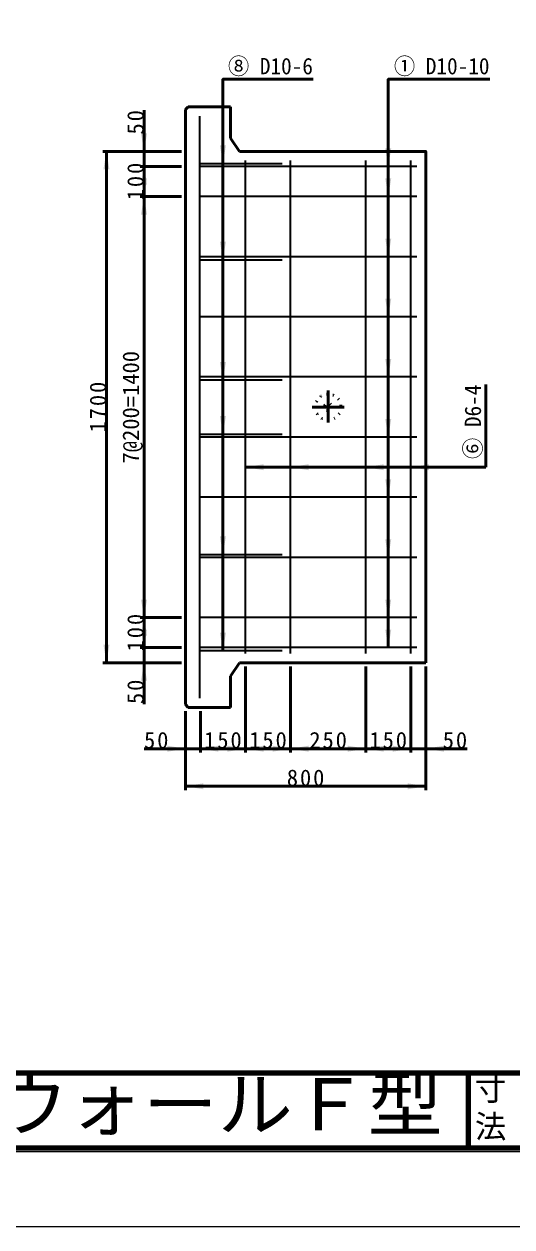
# Model space of a CAD drawing. Units: millimetres, scale not verified, with parts at other scales. Extents: x -2102 to 2102, y -1485 to 1485.
# Drawn here: x 37 to 686, y -1485 to 115 of the extents above; entities that cross this region are included whole.
import ezdxf
from ezdxf.enums import TextEntityAlignment as Align

# ---------------------------------------------------------------- set-up
doc = ezdxf.new("R2010")
doc.units = ezdxf.units.MM
doc.header["$LTSCALE"] = 5
doc.linetypes.add('DOTTED', pattern=[1.75, 0.25, -1.5])
doc.linetypes.add('LONG_DASHED_DOTTED', pattern=[15.25, 12, -1.5, 0.25, -1.5])
doc.layers.add('0-0_V-nasSTD', color=7, linetype='Continuous', lineweight=50)
doc.layers.add('0-1_0', color=7, linetype='Continuous', lineweight=100)
doc.styles.add('ＭＳ ゴシック', font='')
doc.styles.get('ＭＳ ゴシック').set_extended_font_data('MS Gothic')

msp = doc.modelspace()

# ---------------------------------------------------------------- linework, layer by layer
at = {"layer": '0-0_V-nasSTD'}
for p, q in [((254.892, 4.889), (251.292, 1.289)), ((251.292, 1.289), (251.292, -790.311)), ((311.292, 4.889), (254.892, 4.889)), ((311.292, -36.691), (311.292, 4.889)), ((311.292, -36.691), (323.292, -54.511)), ((246.292, -54.511), (141.292, -54.511)), ((146.292, -54.511), (146.292, -734.511)), ((246.292, -74.511), (191.292, -74.511)), ((196.292, -74.511), (196.292, -114.511)), ((246.292, -114.511), (191.292, -114.511)), ((196.292, -674.511), (196.292, -114.511)), ((651.292, -474.511), (651.292, -364.511)), ((331.292, -474.511), (651.292, -474.511)), ((246.292, -674.511), (191.292, -674.511)), ((196.292, -714.511), (196.292, -674.511)), ((246.292, -714.511), (191.292, -714.511)), ((246.292, -734.511), (141.292, -734.511)), ((323.292, -734.511), (311.292, -752.331)), ((571.292, -734.511), (323.292, -734.511)), ((331.292, -853.911), (331.292, -739.511)), ((391.292, -853.911), (391.292, -739.511)), ((491.292, -853.911), (491.292, -739.511)), ((551.292, -853.911), (551.292, -739.511)), ((571.292, -903.911), (571.292, -739.511)), ((311.292, -793.911), (311.292, -752.331)), ((251.292, -790.311), (254.892, -793.911)), ((251.292, -903.911), (251.292, -798.911)), ((254.892, -793.911), (311.292, -793.911)), ((271.292, -853.911), (271.292, -798.911)), ((271.292, -848.911), (331.292, -848.911)), ((331.292, -848.911), (391.292, -848.911)), ((571.292, -898.911), (251.292, -898.911))]:
    msp.add_line(p, q, dxfattribs=at)
at = {"layer": '0-0_V-nasSTD', "lineweight": 35}
for p, q in [((270.092, -7.511), (270.092, -781.511)), ((269.292, -70.511), (380.322, -70.511)), ((559.292, -74.511), (271.292, -74.511)), ((331.292, -722.511), (331.292, -66.511)), ((391.292, -722.511), (391.292, -66.511)), ((491.292, -722.511), (491.292, -66.511)), ((551.292, -722.511), (551.292, -66.511)), ((559.292, -114.511), (271.292, -114.511)), ((269.292, -198.511), (380.322, -198.511)), ((559.292, -194.511), (271.292, -194.511)), ((559.292, -274.511), (271.292, -274.511)), ((269.292, -358.511), (380.322, -358.511)), ((559.292, -354.511), (271.292, -354.511)), ((269.292, -430.511), (380.322, -430.511)), ((559.292, -434.511), (271.292, -434.511)), ((559.292, -514.511), (271.292, -514.511)), ((269.292, -590.511), (380.322, -590.511)), ((559.292, -594.511), (271.292, -594.511)), ((559.292, -674.511), (271.292, -674.511)), ((269.292, -718.511), (380.322, -718.511)), ((559.292, -714.511), (271.292, -714.511))]:
    msp.add_line(p, q, dxfattribs=at)
at = {"layer": '0-0_V-nasSTD', "linetype": 'LONG_DASHED_DOTTED'}
for p, q in [((441.292, -372.711), (441.292, -415.111)), ((420.092, -394.511), (462.492, -394.511))]:
    msp.add_line(p, q, dxfattribs=at)
at = {"layer": '0-0_V-nasSTD', "lineweight": 100}
for p, q in [((627.5, -1280), (627.5, -1380)), ((-1997.5, -1380), (1997.5, -1380))]:
    msp.add_line(p, q, dxfattribs=at)
at = {"layer": '0-0_V-nasSTD', "lineweight": 18}
for points in [[(-2102.5, -1485), (-2102.5, 1485), (2102.5, 1485), (2102.5, -1485)], [(-2002.5, -1385), (-2002.5, 1385), (2002.5, 1385), (2002.5, -1385)]]:
    msp.add_lwpolyline(points, close=True, dxfattribs=at)
at = {"layer": '0-0_V-nasSTD'}
for points in [[(301.292, -718.511), (301.292, 41.489), (421.292, 41.489)], [(521.292, -714.511), (521.292, 41.489), (656.292, 41.489)], [(196.292, -74.511), (196.292, -54.511), (196.292, 0.489)], [(571.292, -734.511), (571.292, -54.511), (323.292, -54.511)], [(196.292, -714.511), (196.292, -734.511), (196.292, -789.511)], [(271.292, -848.911), (251.292, -848.911), (196.292, -848.911)], [(391.292, -848.911), (491.292, -848.911), (551.292, -848.911)], [(551.292, -848.911), (571.292, -848.911), (626.292, -848.911)]]:
    msp.add_lwpolyline(points, dxfattribs=at)
at = {"layer": '0-0_V-nasSTD', "linetype": 'DOTTED'}
for radius in [17.2, 5]:
    msp.add_circle((441.292, -394.511), radius, dxfattribs=at)
at = {"layer": '0-0_V-nasSTD'}
for points in [[(192.292, -30.511), (196.292, -54.511), (196.292, -30.511)], [(196.292, -54.511), (196.292, -30.511), (200.292, -30.511)], [(297.292, -46.511), (301.292, -70.511), (301.292, -46.511)], [(301.292, -70.511), (301.292, -46.511), (305.292, -46.511)], [(142.292, -78.511), (146.292, -78.511), (146.292, -54.511)], [(146.292, -78.511), (146.292, -54.511), (150.292, -78.511)], [(517.292, -50.511), (521.292, -74.511), (521.292, -50.511)], [(521.292, -74.511), (521.292, -50.511), (525.292, -50.511)], [(192.292, -98.511), (196.292, -98.511), (196.292, -74.511)], [(196.292, -98.511), (196.292, -74.511), (200.292, -98.511)], [(192.292, -90.511), (196.292, -114.511), (196.292, -90.511)], [(196.292, -114.511), (196.292, -90.511), (200.292, -90.511)], [(517.292, -90.511), (521.292, -114.511), (521.292, -90.511)], [(521.292, -114.511), (521.292, -90.511), (525.292, -90.511)], [(192.292, -138.511), (196.292, -138.511), (196.292, -114.511)], [(196.292, -138.511), (196.292, -114.511), (200.292, -138.511)], [(297.292, -174.511), (301.292, -198.511), (301.292, -174.511)], [(301.292, -198.511), (301.292, -174.511), (305.292, -174.511)], [(517.292, -170.511), (521.292, -194.511), (521.292, -170.511)], [(521.292, -194.511), (521.292, -170.511), (525.292, -170.511)], [(517.292, -250.511), (521.292, -274.511), (521.292, -250.511)], [(521.292, -274.511), (521.292, -250.511), (525.292, -250.511)], [(297.292, -334.511), (301.292, -358.511), (301.292, -334.511)], [(301.292, -358.511), (301.292, -334.511), (305.292, -334.511)], [(517.292, -330.511), (521.292, -354.511), (521.292, -330.511)], [(521.292, -354.511), (521.292, -330.511), (525.292, -330.511)], [(297.292, -406.511), (301.292, -430.511), (301.292, -406.511)], [(301.292, -430.511), (301.292, -406.511), (305.292, -406.511)], [(517.292, -410.511), (521.292, -434.511), (521.292, -410.511)], [(521.292, -434.511), (521.292, -410.511), (525.292, -410.511)], [(331.292, -474.511), (355.292, -474.511), (355.292, -470.511)], [(331.292, -474.511), (355.292, -478.511), (355.292, -474.511)], [(391.292, -474.511), (415.292, -474.511), (415.292, -470.511)], [(391.292, -474.511), (415.292, -478.511), (415.292, -474.511)], [(491.292, -474.511), (515.292, -474.511), (515.292, -470.511)], [(491.292, -474.511), (515.292, -478.511), (515.292, -474.511)], [(551.292, -474.511), (575.292, -474.511), (575.292, -470.511)], [(551.292, -474.511), (575.292, -478.511), (575.292, -474.511)], [(517.292, -490.511), (521.292, -514.511), (521.292, -490.511)], [(521.292, -514.511), (521.292, -490.511), (525.292, -490.511)], [(297.292, -566.511), (301.292, -590.511), (301.292, -566.511)], [(301.292, -590.511), (301.292, -566.511), (305.292, -566.511)], [(517.292, -570.511), (521.292, -594.511), (521.292, -570.511)], [(521.292, -594.511), (521.292, -570.511), (525.292, -570.511)], [(192.292, -650.511), (196.292, -674.511), (196.292, -650.511)], [(196.292, -674.511), (196.292, -650.511), (200.292, -650.511)], [(517.292, -650.511), (521.292, -674.511), (521.292, -650.511)], [(521.292, -674.511), (521.292, -650.511), (525.292, -650.511)], [(192.292, -698.511), (196.292, -698.511), (196.292, -674.511)], [(196.292, -698.511), (196.292, -674.511), (200.292, -698.511)], [(192.292, -690.511), (196.292, -714.511), (196.292, -690.511)], [(196.292, -714.511), (196.292, -690.511), (200.292, -690.511)], [(297.292, -694.511), (301.292, -718.511), (301.292, -694.511)], [(301.292, -718.511), (301.292, -694.511), (305.292, -694.511)], [(517.292, -690.511), (521.292, -714.511), (521.292, -690.511)], [(521.292, -714.511), (521.292, -690.511), (525.292, -690.511)], [(142.292, -710.511), (146.292, -734.511), (146.292, -710.511)], [(146.292, -734.511), (146.292, -710.511), (150.292, -710.511)], [(192.292, -758.511), (196.292, -758.511), (196.292, -734.511)], [(196.292, -758.511), (196.292, -734.511), (200.292, -758.511)], [(227.292, -848.911), (227.292, -844.911), (251.292, -848.911)], [(271.292, -848.911), (295.292, -848.911), (295.292, -844.911)], [(307.292, -848.911), (307.292, -844.911), (331.292, -848.911)], [(331.292, -848.911), (355.292, -848.911), (355.292, -844.911)], [(367.292, -848.911), (367.292, -844.911), (391.292, -848.911)], [(391.292, -848.911), (415.292, -848.911), (415.292, -844.911)], [(467.292, -848.911), (467.292, -844.911), (491.292, -848.911)], [(491.292, -848.911), (515.292, -848.911), (515.292, -844.911)], [(527.292, -848.911), (527.292, -844.911), (551.292, -848.911)], [(571.292, -848.911), (595.292, -848.911), (595.292, -844.911)], [(227.292, -852.911), (227.292, -848.911), (251.292, -848.911)], [(271.292, -848.911), (295.292, -852.911), (295.292, -848.911)], [(307.292, -852.911), (307.292, -848.911), (331.292, -848.911)], [(331.292, -848.911), (355.292, -852.911), (355.292, -848.911)], [(367.292, -852.911), (367.292, -848.911), (391.292, -848.911)], [(391.292, -848.911), (415.292, -852.911), (415.292, -848.911)], [(467.292, -852.911), (467.292, -848.911), (491.292, -848.911)], [(491.292, -848.911), (515.292, -852.911), (515.292, -848.911)], [(527.292, -852.911), (527.292, -848.911), (551.292, -848.911)], [(571.292, -848.911), (595.292, -852.911), (595.292, -848.911)], [(251.292, -898.911), (275.292, -898.911), (275.292, -894.911)], [(547.292, -898.911), (547.292, -894.911), (571.292, -898.911)], [(251.292, -898.911), (275.292, -902.911), (275.292, -898.911)], [(547.292, -902.911), (547.292, -898.911), (571.292, -898.911)]]:
    msp.add_solid(points, dxfattribs=at)
at = {"layer": '0-1_0'}
msp.add_line((-1997.5, -1280), (1997.5, -1280), dxfattribs=at)

# ---------------------------------------------------------------- texts
at = {"layer": '0-0_V-nasSTD', "style": 'ＭＳ ゴシック'}
for s, height, width, p in [('⑧ D10-6', 21.85, 0.95, (308.022, 41.489)), ('① D10-10', 21.85, 0.95, (528.863, 41.489)), ('1stタッチウォールＦ型', 69.65, 1.05, (-453.25, -1377.53))]:
    msp.add_text(s, height=height, dxfattribs=dict(at, width=width)).set_placement(p, align=Align.BOTTOM_LEFT)
msp.add_text('7@200=1400', height=21.99, rotation=90, dxfattribs=at).set_placement((196.292, -469.511), align=Align.BOTTOM_LEFT)
at = {"layer": '0-0_V-nasSTD', "style": 'ＭＳ ゴシック', "width": 0.95}
msp.add_text('⑥ D6-4', height=21.85, rotation=90, dxfattribs=at).set_placement((651.292, -463.622), align=Align.BOTTOM_LEFT)
at = {"layer": '0-0_V-nasSTD', "style": 'ＭＳ ゴシック'}
for s, p in [('寸', (636.482, -1326.001)), ('法', (636.476, -1375.99))]:
    msp.add_text(s, height=30.79, dxfattribs=at).set_placement(p, align=Align.BOTTOM_LEFT)
at = {"layer": '0-0_V-nasSTD', "char_height": 21.99, "attachment_point": 7, "rotation": 90, "style": 'ＭＳ ゴシック'}
for s, insert in [('\\T1.17;50', (196.292, -32.011)), ('\\T1.17;100', (196.292, -119.511)), ('\\T1.17;1700', (146.292, -428.261)), ('\\T1.17;100', (196.292, -719.511)), ('\\T1.17;50', (196.292, -789.511))]:
    msp.add_mtext(s, dxfattribs=dict(at, insert=insert))
at = {"layer": '0-0_V-nasSTD', "char_height": 21.99, "attachment_point": 7, "style": 'ＭＳ ゴシック'}
for s, insert in [('\\T1.17;50', (196.292, -848.911)), ('\\T1.17;150', (276.292, -848.911)), ('\\T1.17;150', (336.292, -848.911)), ('\\T1.17;250', (416.292, -848.911)), ('\\T1.17;150', (496.292, -848.911)), ('\\T1.17;50', (593.792, -848.911)), ('\\T1.17;800', (386.292, -898.911))]:
    msp.add_mtext(s, dxfattribs=dict(at, insert=insert))

doc.saveas('drawing.dxf')
